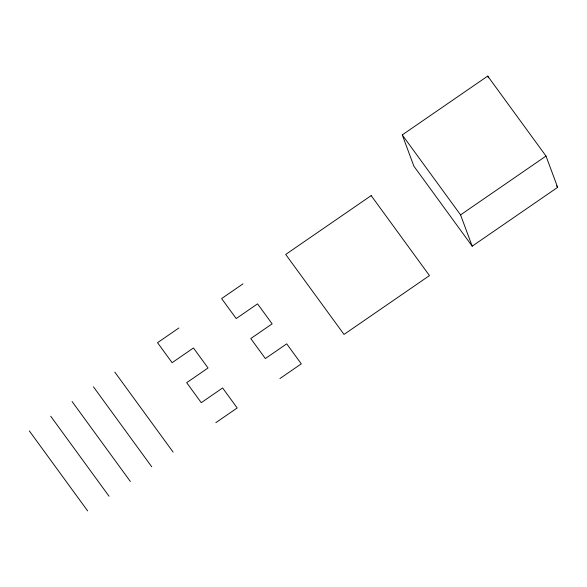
<?xml version="1.0" encoding="UTF-8"?>
<svg xmlns="http://www.w3.org/2000/svg" width="587" height="587" viewBox="0 0 587 587"><rect width="100%" height="100%" fill="white"/><g stroke="black" fill="none" stroke-linecap="round" stroke-linejoin="round"><path stroke-width="0.88" d="M402.256 134.915L487.709 76.083L546.013 156.061L557.65 187.348L472.197 246.18L413.894 166.194L402.256 134.915L460.56 214.893L472.197 246.18M178.896 327.979L157.529 342.691L172.108 362.685L193.468 347.974L208.047 367.976L186.681 382.68L201.26 402.675L222.62 387.97L237.199 407.965L215.833 422.669M242.981 283.859L221.622 298.563L236.194 318.565L257.561 303.853L272.133 323.848L250.774 338.56L265.346 358.554L286.713 343.843L301.292 363.845L279.926 378.549M460.56 214.893L546.013 156.061M556.571 185.866L557.65 187.348M114.803 372.107L173.106 452.085M93.443 386.811L151.747 466.797M72.076 401.523L130.38 481.501M50.717 416.227L109.021 496.213M29.35 430.939L87.654 510.917M487.709 76.083L488.34 77.77M371.167 195.61L285.708 254.442L344.019 334.429L429.471 275.597L371.167 195.61"/></g></svg>
